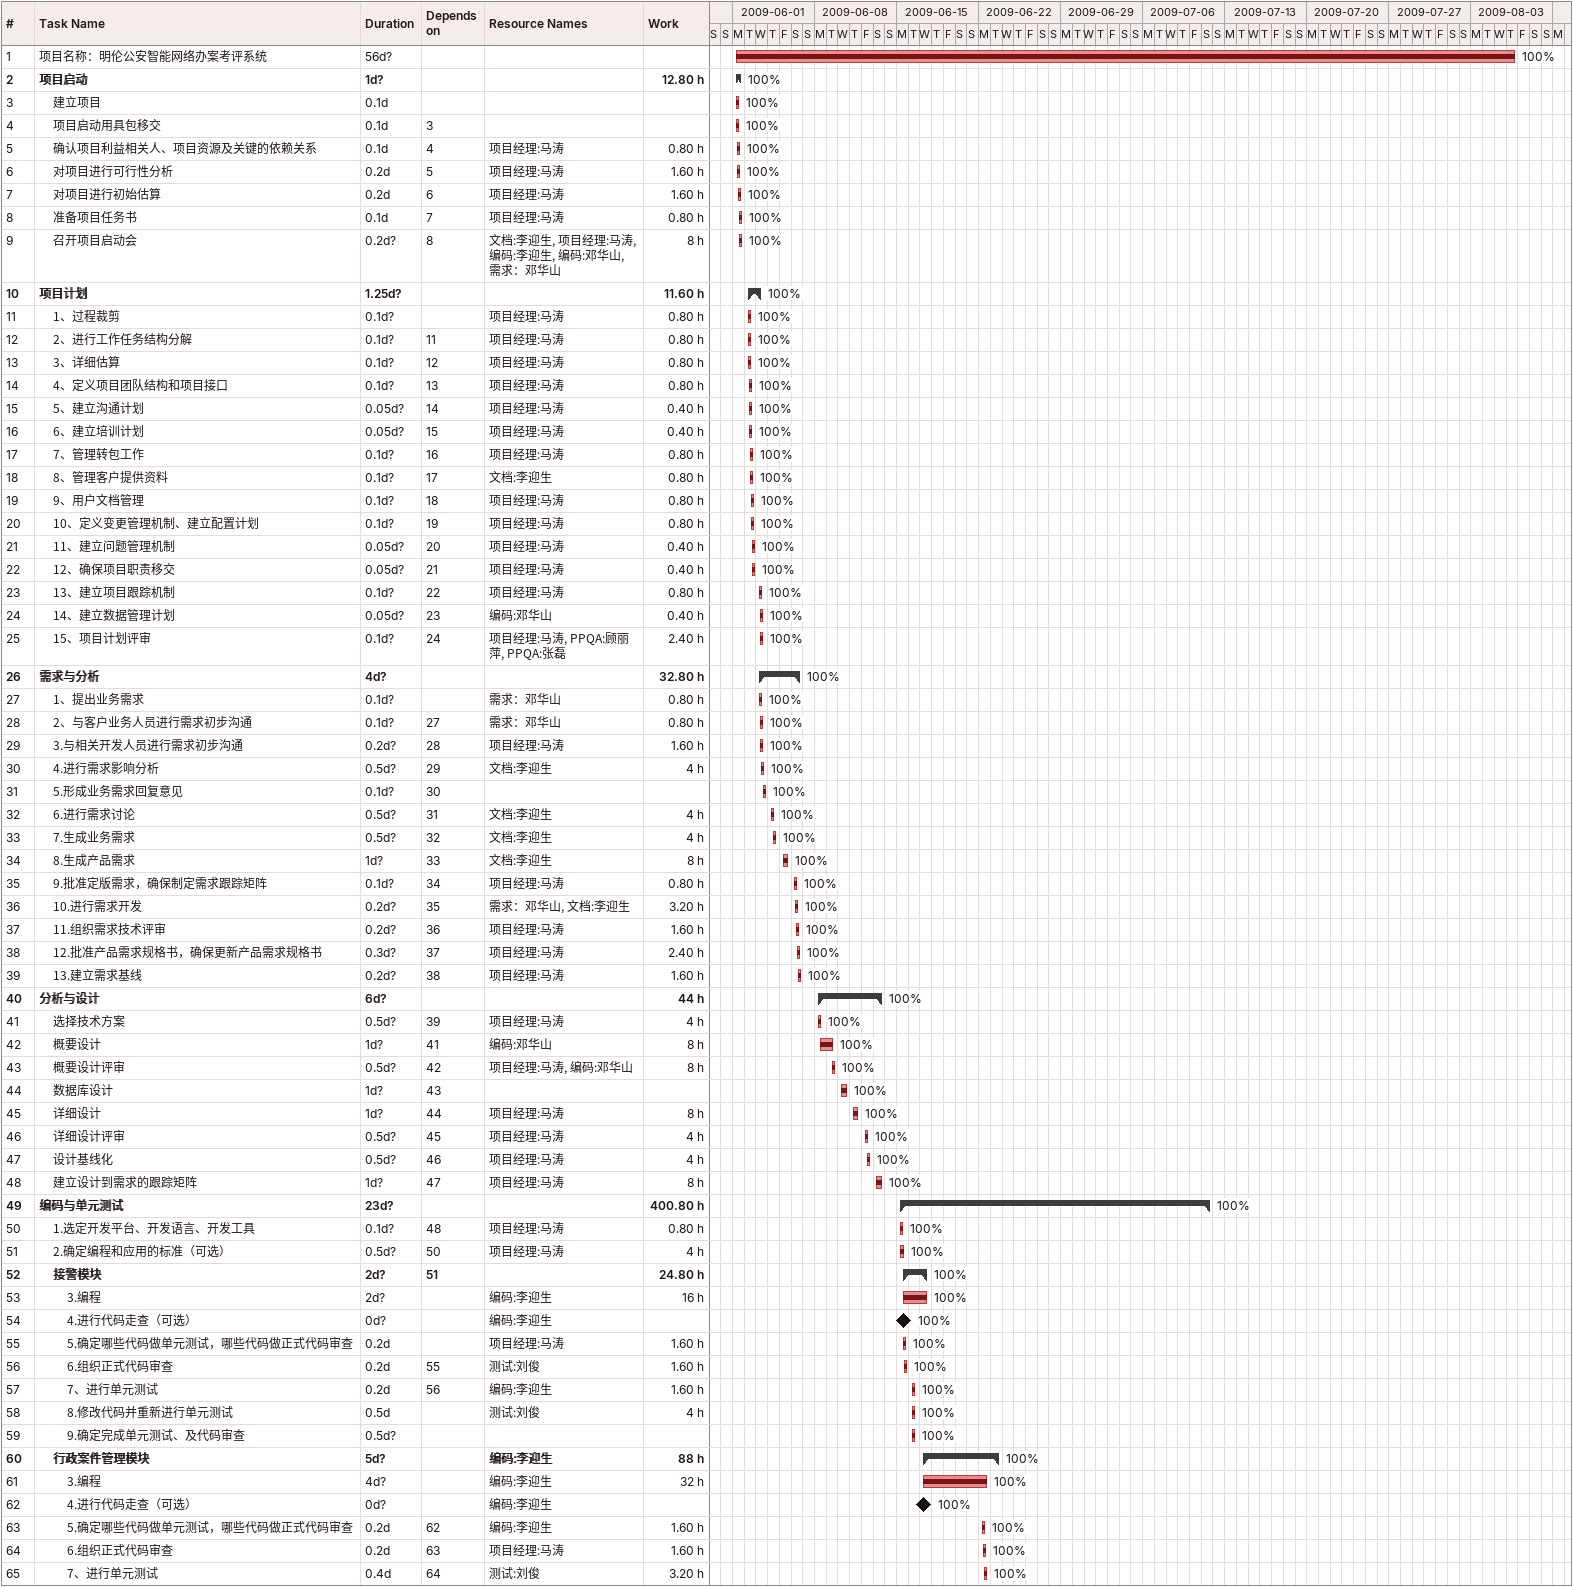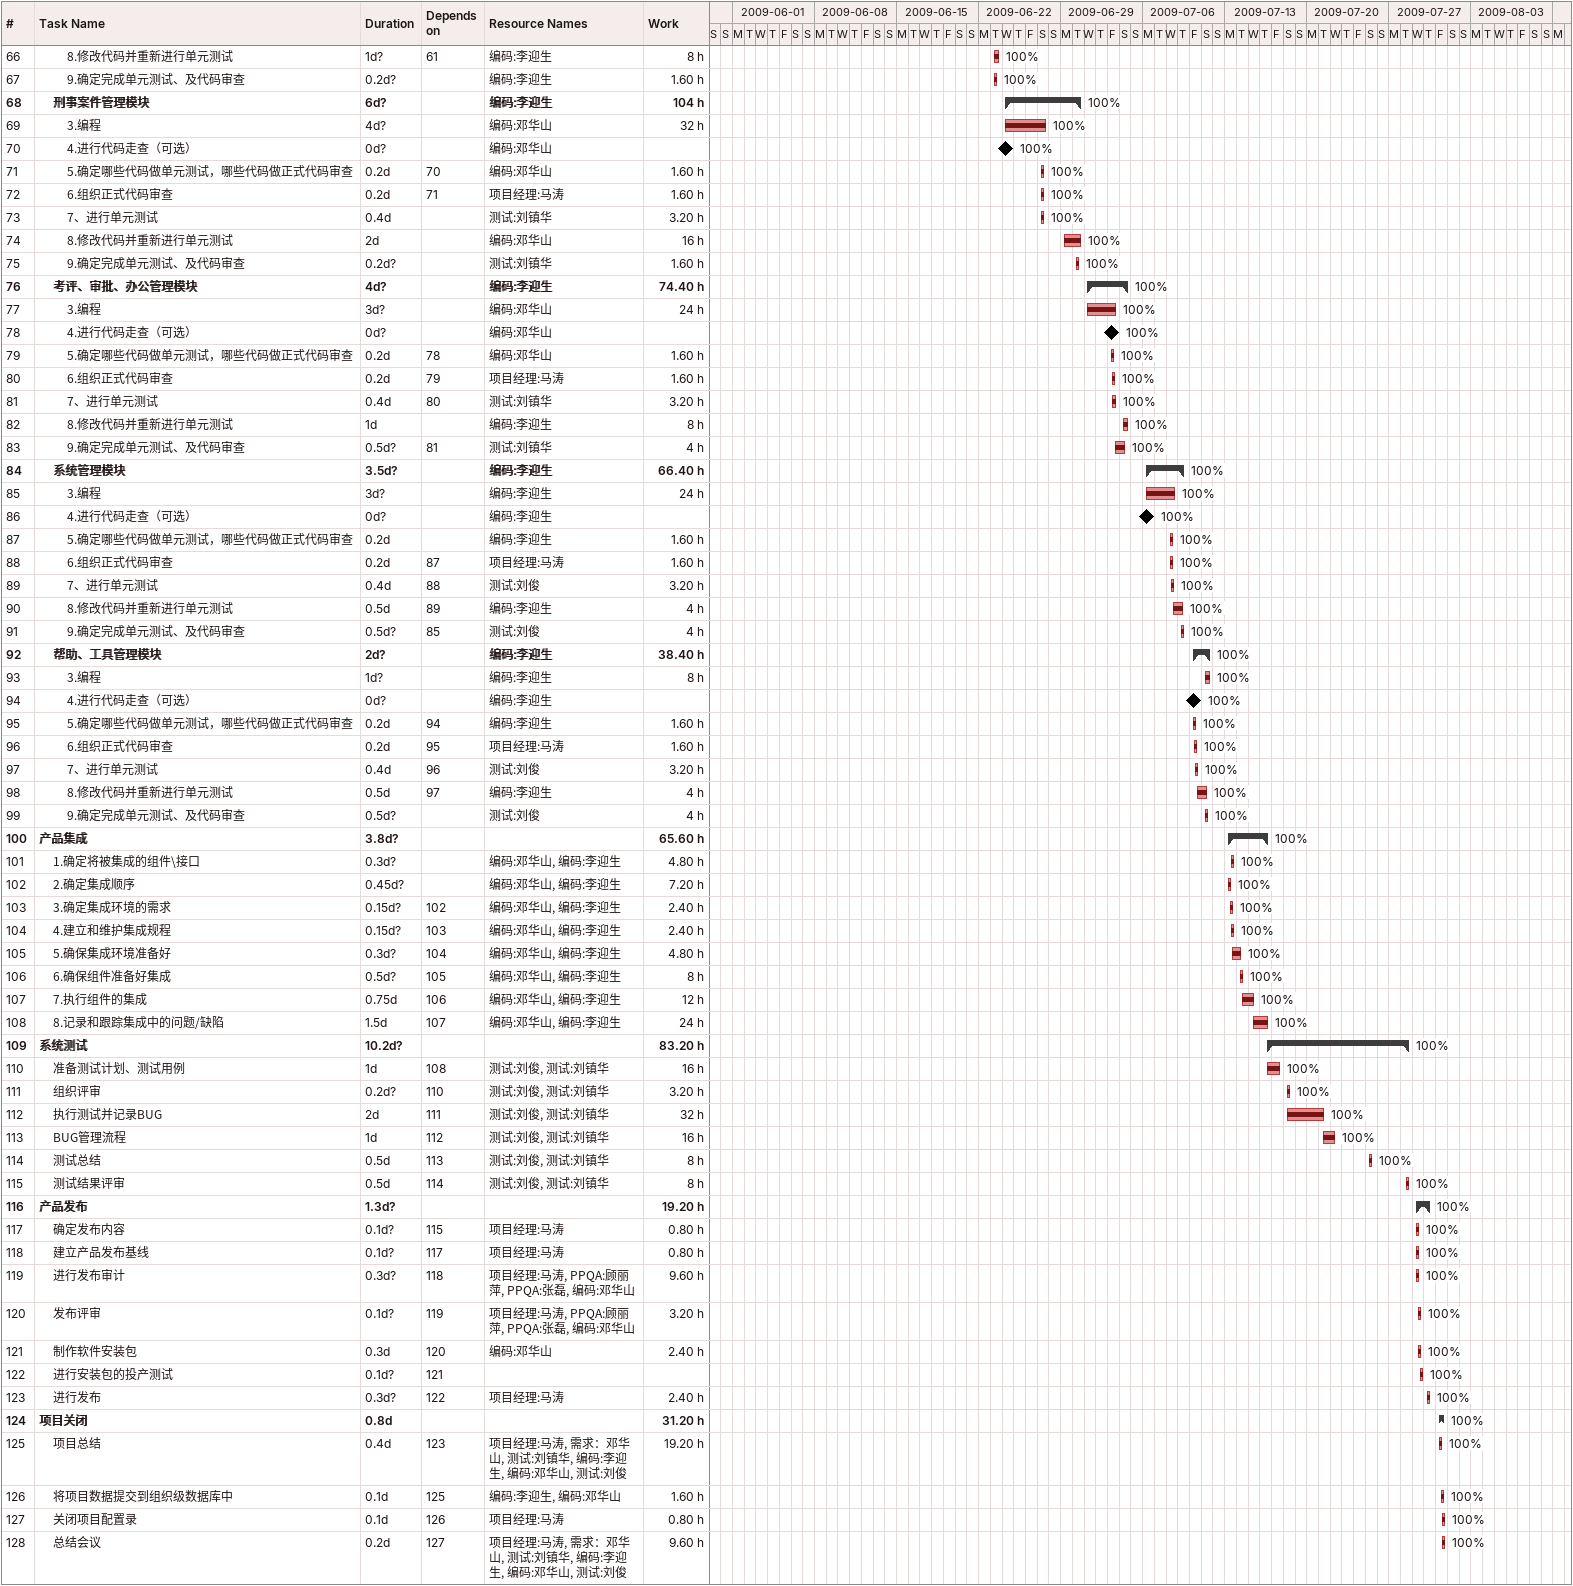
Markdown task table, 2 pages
| ID | Level | Task | Duration | Start | Finish | Predecessors | Resources | % complete | Work (h) |
|---|---|---|---|---|---|---|---|---|---|
| 1 | 1 | 项目名称：明伦公安智能网络办案考评系统 | 56d? | 2009-06-01 | 2009-08-06 |  |  | 100 |  |
| 2 | 1 | **项目启动** | 1d? | 2009-06-01 | 2009-06-01 |  |  | 100 | 12.80 |
| 3 | 2 | 建立项目 | 0.1d | 2009-06-01 | 2009-06-01 |  |  | 100 |  |
| 4 | 2 | 项目启动用具包移交 | 0.1d | 2009-06-01 | 2009-06-01 | 3 |  | 100 |  |
| 5 | 2 | 确认项目利益相关人、项目资源及关键的依赖关系 | 0.1d | 2009-06-01 | 2009-06-01 | 4 | 项目经理:马涛 | 100 | 0.80 |
| 6 | 2 | 对项目进行可行性分析 | 0.2d | 2009-06-01 | 2009-06-01 | 5 | 项目经理:马涛 | 100 | 1.60 |
| 7 | 2 | 对项目进行初始估算 | 0.2d | 2009-06-01 | 2009-06-01 | 6 | 项目经理:马涛 | 100 | 1.60 |
| 8 | 2 | 准备项目任务书 | 0.1d | 2009-06-01 | 2009-06-01 | 7 | 项目经理:马涛 | 100 | 0.80 |
| 9 | 2 | 召开项目启动会 | 0.2d? | 2009-06-01 | 2009-06-01 | 8 | 文档:李迎生, 项目经理:马涛, 编码:李迎生, 编码:邓华山, 需求：邓华山 | 100 | 8 |
| 10 | 1 | **项目计划** | 1.25d? | 2009-06-02 | 2009-06-03 |  |  | 100 | 11.60 |
| 11 | 2 | 1、过程裁剪 | 0.1d? | 2009-06-02 | 2009-06-02 |  | 项目经理:马涛 | 100 | 0.80 |
| 12 | 2 | 2、进行工作任务结构分解 | 0.1d? | 2009-06-02 | 2009-06-02 | 11 | 项目经理:马涛 | 100 | 0.80 |
| 13 | 2 | 3、详细估算 | 0.1d? | 2009-06-02 | 2009-06-02 | 12 | 项目经理:马涛 | 100 | 0.80 |
| 14 | 2 | 4、定义项目团队结构和项目接口 | 0.1d? | 2009-06-02 | 2009-06-02 | 13 | 项目经理:马涛 | 100 | 0.80 |
| 15 | 2 | 5、建立沟通计划 | 0.05d? | 2009-06-02 | 2009-06-02 | 14 | 项目经理:马涛 | 100 | 0.40 |
| 16 | 2 | 6、建立培训计划 | 0.05d? | 2009-06-02 | 2009-06-02 | 15 | 项目经理:马涛 | 100 | 0.40 |
| 17 | 2 | 7、管理转包工作 | 0.1d? | 2009-06-02 | 2009-06-02 | 16 | 项目经理:马涛 | 100 | 0.80 |
| 18 | 2 | 8、管理客户提供资料 | 0.1d? | 2009-06-02 | 2009-06-02 | 17 | 文档:李迎生 | 100 | 0.80 |
| 19 | 2 | 9、用户文档管理 | 0.1d? | 2009-06-02 | 2009-06-02 | 18 | 项目经理:马涛 | 100 | 0.80 |
| 20 | 2 | 10、定义变更管理机制、建立配置计划 | 0.1d? | 2009-06-02 | 2009-06-02 | 19 | 项目经理:马涛 | 100 | 0.80 |
| 21 | 2 | 11、建立问题管理机制 | 0.05d? | 2009-06-02 | 2009-06-02 | 20 | 项目经理:马涛 | 100 | 0.40 |
| 22 | 2 | 12、确保项目职责移交 | 0.05d? | 2009-06-02 | 2009-06-02 | 21 | 项目经理:马涛 | 100 | 0.40 |
| 23 | 2 | 13、建立项目跟踪机制 | 0.1d? | 2009-06-03 | 2009-06-03 | 22 | 项目经理:马涛 | 100 | 0.80 |
| 24 | 2 | 14、建立数据管理计划 | 0.05d? | 2009-06-03 | 2009-06-03 | 23 | 编码:邓华山 | 100 | 0.40 |
| 25 | 2 | 15、项目计划评审 | 0.1d? | 2009-06-03 | 2009-06-03 | 24 | 项目经理:马涛, PPQA:顾丽萍, PPQA:张磊 | 100 | 2.40 |
| 26 | 1 | **需求与分析** | 4d? | 2009-06-03 | 2009-06-06 |  |  | 100 | 32.80 |
| 27 | 2 | 1、提出业务需求 | 0.1d? | 2009-06-03 | 2009-06-03 |  | 需求：邓华山 | 100 | 0.80 |
| 28 | 2 | 2、与客户业务人员进行需求初步沟通 | 0.1d? | 2009-06-03 | 2009-06-03 | 27 | 需求：邓华山 | 100 | 0.80 |
| 29 | 2 | 3.与相关开发人员进行需求初步沟通 | 0.2d? | 2009-06-03 | 2009-06-03 | 28 | 项目经理:马涛 | 100 | 1.60 |
| 30 | 2 | 4.进行需求影响分析 | 0.5d? | 2009-06-03 | 2009-06-03 | 29 | 文档:李迎生 | 100 | 4 |
| 31 | 2 | 5.形成业务需求回复意见 | 0.1d? | 2009-06-03 | 2009-06-03 | 30 |  | 100 |  |
| 32 | 2 | 6.进行需求讨论 | 0.5d? | 2009-06-04 | 2009-06-04 | 31 | 文档:李迎生 | 100 | 4 |
| 33 | 2 | 7.生成业务需求 | 0.5d? | 2009-06-04 | 2009-06-04 | 32 | 文档:李迎生 | 100 | 4 |
| 34 | 2 | 8.生成产品需求 | 1d? | 2009-06-05 | 2009-06-05 | 33 | 文档:李迎生 | 100 | 8 |
| 35 | 2 | 9.批准定版需求，确保制定需求跟踪矩阵 | 0.1d? | 2009-06-06 | 2009-06-06 | 34 | 项目经理:马涛 | 100 | 0.80 |
| 36 | 2 | 10.进行需求开发 | 0.2d? | 2009-06-06 | 2009-06-06 | 35 | 需求：邓华山, 文档:李迎生 | 100 | 3.20 |
| 37 | 2 | 11.组织需求技术评审 | 0.2d? | 2009-06-06 | 2009-06-06 | 36 | 项目经理:马涛 | 100 | 1.60 |
| 38 | 2 | 12.批准产品需求规格书，确保更新产品需求规格书 | 0.3d? | 2009-06-06 | 2009-06-06 | 37 | 项目经理:马涛 | 100 | 2.40 |
| 39 | 2 | 13.建立需求基线 | 0.2d? | 2009-06-06 | 2009-06-06 | 38 | 项目经理:马涛 | 100 | 1.60 |
| 40 | 1 | **分析与设计** | 6d? | 2009-06-08 | 2009-06-13 |  |  | 100 | 44 |
| 41 | 2 | 选择技术方案 | 0.5d? | 2009-06-08 | 2009-06-08 | 39 | 项目经理:马涛 | 100 | 4 |
| 42 | 2 | 概要设计 | 1d? | 2009-06-08 | 2009-06-09 | 41 | 编码:邓华山 | 100 | 8 |
| 43 | 2 | 概要设计评审 | 0.5d? | 2009-06-09 | 2009-06-09 | 42 | 项目经理:马涛, 编码:邓华山 | 100 | 8 |
| 44 | 2 | 数据库设计 | 1d? | 2009-06-10 | 2009-06-10 | 43 |  | 100 |  |
| 45 | 2 | 详细设计 | 1d? | 2009-06-11 | 2009-06-11 | 44 | 项目经理:马涛 | 100 | 8 |
| 46 | 2 | 详细设计评审 | 0.5d? | 2009-06-12 | 2009-06-12 | 45 | 项目经理:马涛 | 100 | 4 |
| 47 | 2 | 设计基线化 | 0.5d? | 2009-06-12 | 2009-06-12 | 46 | 项目经理:马涛 | 100 | 4 |
| 48 | 2 | 建立设计到需求的跟踪矩阵 | 1d? | 2009-06-13 | 2009-06-13 | 47 | 项目经理:马涛 | 100 | 8 |
| 49 | 1 | **编码与单元测试** | 23d? | 2009-06-15 | 2009-07-11 |  |  | 100 | 400.80 |
| 50 | 2 | 1.选定开发平台、开发语言、开发工具 | 0.1d? | 2009-06-15 | 2009-06-15 | 48 | 项目经理:马涛 | 100 | 0.80 |
| 51 | 2 | 2.确定编程和应用的标准（可选） | 0.5d? | 2009-06-15 | 2009-06-15 | 50 | 项目经理:马涛 | 100 | 4 |
| 52 | 2 | **接警模块** | 2d? | 2009-06-15 | 2009-06-17 | 51 |  | 100 | 24.80 |
| 53 | 3 | 3.编程 | 2d? | 2009-06-15 | 2009-06-17 |  | 编码:李迎生 | 100 | 16 |
| 54 | 3 | 4.进行代码走查（可选） | 0d? | 2009-06-15 | 2009-06-15 |  | 编码:李迎生 | 100 |  |
| 55 | 3 | 5.确定哪些代码做单元测试，哪些代码做正式代码审查 | 0.2d | 2009-06-15 | 2009-06-15 |  | 项目经理:马涛 | 100 | 1.60 |
| 56 | 3 | 6.组织正式代码审查 | 0.2d | 2009-06-15 | 2009-06-15 | 55 | 测试:刘俊 | 100 | 1.60 |
| 57 | 3 | 7、进行单元测试 | 0.2d | 2009-06-16 | 2009-06-16 | 56 | 编码:李迎生 | 100 | 1.60 |
| 58 | 3 | 8.修改代码并重新进行单元测试 | 0.5d | 2009-06-16 | 2009-06-16 |  | 测试:刘俊 | 100 | 4 |
| 59 | 3 | 9.确定完成单元测试、及代码审查 | 0.5d? | 2009-06-16 | 2009-06-16 |  |  | 100 |  |
| 60 | 2 | **行政案件管理模块** | 5d? | 2009-06-17 | 2009-06-23 |  | 编码:李迎生 | 100 | 88 |
| 61 | 3 | 3.编程 | 4d? | 2009-06-17 | 2009-06-22 |  | 编码:李迎生 | 100 | 32 |
| 62 | 3 | 4.进行代码走查（可选） | 0d? | 2009-06-17 | 2009-06-17 |  | 编码:李迎生 | 100 |  |
| 63 | 3 | 5.确定哪些代码做单元测试，哪些代码做正式代码审查 | 0.2d | 2009-06-22 | 2009-06-22 | 62 | 编码:李迎生 | 100 | 1.60 |
| 64 | 3 | 6.组织正式代码审查 | 0.2d | 2009-06-22 | 2009-06-22 | 63 | 项目经理:马涛 | 100 | 1.60 |
| 65 | 3 | 7、进行单元测试 | 0.4d | 2009-06-22 | 2009-06-22 | 64 | 测试:刘俊 | 100 | 3.20 |
| 66 | 3 | 8.修改代码并重新进行单元测试 | 1d? | 2009-06-23 | 2009-06-23 | 61 | 编码:李迎生 | 100 | 8 |
| 67 | 3 | 9.确定完成单元测试、及代码审查 | 0.2d? | 2009-06-23 | 2009-06-23 |  | 编码:李迎生 | 100 | 1.60 |
| 68 | 2 | **刑事案件管理模块** | 6d? | 2009-06-24 | 2009-06-30 |  | 编码:李迎生 | 100 | 104 |
| 69 | 3 | 3.编程 | 4d? | 2009-06-24 | 2009-06-27 |  | 编码:邓华山 | 100 | 32 |
| 70 | 3 | 4.进行代码走查（可选） | 0d? | 2009-06-24 | 2009-06-24 |  | 编码:邓华山 | 100 |  |
| 71 | 3 | 5.确定哪些代码做单元测试，哪些代码做正式代码审查 | 0.2d | 2009-06-27 | 2009-06-27 | 70 | 编码:邓华山 | 100 | 1.60 |
| 72 | 3 | 6.组织正式代码审查 | 0.2d | 2009-06-27 | 2009-06-27 | 71 | 项目经理:马涛 | 100 | 1.60 |
| 73 | 3 | 7、进行单元测试 | 0.4d | 2009-06-27 | 2009-06-27 |  | 测试:刘镇华 | 100 | 3.20 |
| 74 | 3 | 8.修改代码并重新进行单元测试 | 2d | 2009-06-29 | 2009-06-30 |  | 编码:邓华山 | 100 | 16 |
| 75 | 3 | 9.确定完成单元测试、及代码审查 | 0.2d? | 2009-06-30 | 2009-06-30 |  | 测试:刘镇华 | 100 | 1.60 |
| 76 | 2 | **考评、审批、办公管理模块** | 4d? | 2009-07-01 | 2009-07-04 |  | 编码:李迎生 | 100 | 74.40 |
| 77 | 3 | 3.编程 | 3d? | 2009-07-01 | 2009-07-03 |  | 编码:邓华山 | 100 | 24 |
| 78 | 3 | 4.进行代码走查（可选） | 0d? | 2009-07-03 | 2009-07-03 |  | 编码:邓华山 | 100 |  |
| 79 | 3 | 5.确定哪些代码做单元测试，哪些代码做正式代码审查 | 0.2d | 2009-07-03 | 2009-07-03 | 78 | 编码:邓华山 | 100 | 1.60 |
| 80 | 3 | 6.组织正式代码审查 | 0.2d | 2009-07-03 | 2009-07-03 | 79 | 项目经理:马涛 | 100 | 1.60 |
| 81 | 3 | 7、进行单元测试 | 0.4d | 2009-07-03 | 2009-07-03 | 80 | 测试:刘镇华 | 100 | 3.20 |
| 82 | 3 | 8.修改代码并重新进行单元测试 | 1d | 2009-07-04 | 2009-07-04 |  | 编码:李迎生 | 100 | 8 |
| 83 | 3 | 9.确定完成单元测试、及代码审查 | 0.5d? | 2009-07-03 | 2009-07-04 | 81 | 测试:刘镇华 | 100 | 4 |
| 84 | 2 | **系统管理模块** | 3.5d? | 2009-07-06 | 2009-07-09 |  | 编码:李迎生 | 100 | 66.40 |
| 85 | 3 | 3.编程 | 3d? | 2009-07-06 | 2009-07-08 |  | 编码:李迎生 | 100 | 24 |
| 86 | 3 | 4.进行代码走查（可选） | 0d? | 2009-07-06 | 2009-07-06 |  | 编码:李迎生 | 100 |  |
| 87 | 3 | 5.确定哪些代码做单元测试，哪些代码做正式代码审查 | 0.2d | 2009-07-08 | 2009-07-08 |  | 编码:李迎生 | 100 | 1.60 |
| 88 | 3 | 6.组织正式代码审查 | 0.2d | 2009-07-08 | 2009-07-08 | 87 | 项目经理:马涛 | 100 | 1.60 |
| 89 | 3 | 7、进行单元测试 | 0.4d | 2009-07-08 | 2009-07-08 | 88 | 测试:刘俊 | 100 | 3.20 |
| 90 | 3 | 8.修改代码并重新进行单元测试 | 0.5d | 2009-07-08 | 2009-07-09 | 89 | 编码:李迎生 | 100 | 4 |
| 91 | 3 | 9.确定完成单元测试、及代码审查 | 0.5d? | 2009-07-09 | 2009-07-09 | 85 | 测试:刘俊 | 100 | 4 |
| 92 | 2 | **帮助、工具管理模块** | 2d? | 2009-07-10 | 2009-07-11 |  | 编码:李迎生 | 100 | 38.40 |
| 93 | 3 | 3.编程 | 1d? | 2009-07-11 | 2009-07-11 |  | 编码:李迎生 | 100 | 8 |
| 94 | 3 | 4.进行代码走查（可选） | 0d? | 2009-07-10 | 2009-07-10 |  | 编码:李迎生 | 100 |  |
| 95 | 3 | 5.确定哪些代码做单元测试，哪些代码做正式代码审查 | 0.2d | 2009-07-10 | 2009-07-10 | 94 | 编码:李迎生 | 100 | 1.60 |
| 96 | 3 | 6.组织正式代码审查 | 0.2d | 2009-07-10 | 2009-07-10 | 95 | 项目经理:马涛 | 100 | 1.60 |
| 97 | 3 | 7、进行单元测试 | 0.4d | 2009-07-10 | 2009-07-10 | 96 | 测试:刘俊 | 100 | 3.20 |
| 98 | 3 | 8.修改代码并重新进行单元测试 | 0.5d | 2009-07-10 | 2009-07-11 | 97 | 编码:李迎生 | 100 | 4 |
| 99 | 3 | 9.确定完成单元测试、及代码审查 | 0.5d? | 2009-07-11 | 2009-07-11 |  | 测试:刘俊 | 100 | 4 |
| 100 | 1 | **产品集成** | 3.8d? | 2009-07-13 | 2009-07-16 |  |  | 100 | 65.60 |
| 101 | 2 | 1.确定将被集成的组件\接口 | 0.3d? | 2009-07-13 | 2009-07-13 |  | 编码:邓华山, 编码:李迎生 | 100 | 4.80 |
| 102 | 2 | 2.确定集成顺序 | 0.45d? | 2009-07-13 | 2009-07-13 |  | 编码:邓华山, 编码:李迎生 | 100 | 7.20 |
| 103 | 2 | 3.确定集成环境的需求 | 0.15d? | 2009-07-13 | 2009-07-13 | 102 | 编码:邓华山, 编码:李迎生 | 100 | 2.40 |
| 104 | 2 | 4.建立和维护集成规程 | 0.15d? | 2009-07-13 | 2009-07-13 | 103 | 编码:邓华山, 编码:李迎生 | 100 | 2.40 |
| 105 | 2 | 5.确保集成环境准备好 | 0.3d? | 2009-07-13 | 2009-07-14 | 104 | 编码:邓华山, 编码:李迎生 | 100 | 4.80 |
| 106 | 2 | 6.确保组件准备好集成 | 0.5d? | 2009-07-14 | 2009-07-14 | 105 | 编码:邓华山, 编码:李迎生 | 100 | 8 |
| 107 | 2 | 7.执行组件的集成 | 0.75d | 2009-07-14 | 2009-07-15 | 106 | 编码:邓华山, 编码:李迎生 | 100 | 12 |
| 108 | 2 | 8.记录和跟踪集成中的问题/缺陷 | 1.5d | 2009-07-15 | 2009-07-16 | 107 | 编码:邓华山, 编码:李迎生 | 100 | 24 |
| 109 | 1 | **系统测试** | 10.2d? | 2009-07-16 | 2009-07-28 |  |  | 100 | 83.20 |
| 110 | 2 | 准备测试计划、测试用例 | 1d | 2009-07-16 | 2009-07-17 | 108 | 测试:刘俊, 测试:刘镇华 | 100 | 16 |
| 111 | 2 | 组织评审 | 0.2d? | 2009-07-18 | 2009-07-18 | 110 | 测试:刘俊, 测试:刘镇华 | 100 | 3.20 |
| 112 | 2 | 执行测试并记录BUG | 2d | 2009-07-18 | 2009-07-21 | 111 | 测试:刘俊, 测试:刘镇华 | 100 | 32 |
| 113 | 2 | BUG管理流程 | 1d | 2009-07-21 | 2009-07-22 | 112 | 测试:刘俊, 测试:刘镇华 | 100 | 16 |
| 114 | 2 | 测试总结 | 0.5d | 2009-07-25 | 2009-07-25 | 113 | 测试:刘俊, 测试:刘镇华 | 100 | 8 |
| 115 | 2 | 测试结果评审 | 0.5d | 2009-07-28 | 2009-07-28 | 114 | 测试:刘俊, 测试:刘镇华 | 100 | 8 |
| 116 | 1 | **产品发布** | 1.3d? | 2009-07-29 | 2009-07-30 |  |  | 100 | 19.20 |
| 117 | 2 | 确定发布内容 | 0.1d? | 2009-07-29 | 2009-07-29 | 115 | 项目经理:马涛 | 100 | 0.80 |
| 118 | 2 | 建立产品发布基线 | 0.1d? | 2009-07-29 | 2009-07-29 | 117 | 项目经理:马涛 | 100 | 0.80 |
| 119 | 2 | 进行发布审计 | 0.3d? | 2009-07-29 | 2009-07-29 | 118 | 项目经理:马涛, PPQA:顾丽萍, PPQA:张磊, 编码:邓华山 | 100 | 9.60 |
| 120 | 2 | 发布评审 | 0.1d? | 2009-07-29 | 2009-07-29 | 119 | 项目经理:马涛, PPQA:顾丽萍, PPQA:张磊, 编码:邓华山 | 100 | 3.20 |
| 121 | 2 | 制作软件安装包 | 0.3d | 2009-07-29 | 2009-07-29 | 120 | 编码:邓华山 | 100 | 2.40 |
| 122 | 2 | 进行安装包的投产测试 | 0.1d? | 2009-07-29 | 2009-07-29 | 121 |  | 100 |  |
| 123 | 2 | 进行发布 | 0.3d? | 2009-07-30 | 2009-07-30 | 122 | 项目经理:马涛 | 100 | 2.40 |
| 124 | 1 | **项目关闭** | 0.8d | 2009-07-31 | 2009-07-31 |  |  | 100 | 31.20 |
| 125 | 2 | 项目总结 | 0.4d | 2009-07-31 | 2009-07-31 | 123 | 项目经理:马涛, 需求：邓华山, 测试:刘镇华, 编码:李迎生, 编码:邓华山, 测试:刘俊 | 100 | 19.20 |
| 126 | 2 | 将项目数据提交到组织级数据库中 | 0.1d | 2009-07-31 | 2009-07-31 | 125 | 编码:李迎生, 编码:邓华山 | 100 | 1.60 |
| 127 | 2 | 关闭项目配置录 | 0.1d | 2009-07-31 | 2009-07-31 | 126 | 项目经理:马涛 | 100 | 0.80 |
| 128 | 2 | 总结会议 | 0.2d | 2009-07-31 | 2009-07-31 | 127 | 项目经理:马涛, 需求：邓华山, 测试:刘镇华, 编码:李迎生, 编码:邓华山, 测试:刘俊 | 100 | 9.60 |
